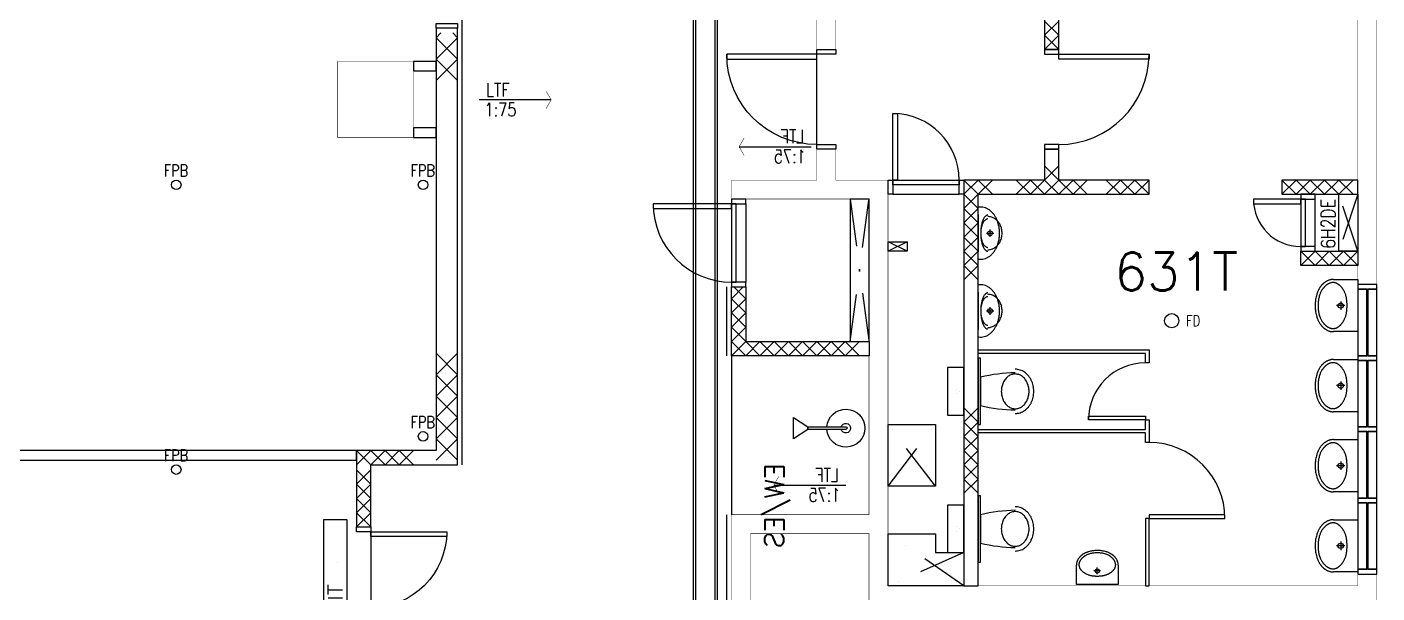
# Model space of a CAD drawing. Header units: millimetres. Extents: x -68474 to 336700, y -113450 to 53663.
# Drawn here: x 194327 to 208552, y -86200 to -80237 of the extents above; entities that cross this region are included whole.
import ezdxf

# ---------------------------------------------------------------- set-up
doc = ezdxf.new("R2010")
doc.units = ezdxf.units.MM
doc.header["$LTSCALE"] = 1000
doc.linetypes.add('s5147a$0$DASHDOT', pattern=[1, 0.5, -0.25, 0, -0.25])
doc.linetypes.add('s5147a$0$DOT', pattern=[0.25, 0, -0.25])
for name, color, linetype in [('s5147a$0$11', 7, 'Continuous'), ('s5147a$0$17', 12, 'Continuous'), ('s5147a$0$20', 7, 'Continuous'), ('s5147a$0$22', 7, 'Continuous'), ('s5147a$0$23', 7, 'Continuous'), ('s5147a$0$25', 7, 'Continuous'), ('s5147a$0$30', 7, 'Continuous'), ('s5147a$0$34', 7, 'Continuous'), ('s5147a$0$39', 7, 'Continuous'), ('s5147a$0$45', 7, 'Continuous'), ('s5147a$0$49', 7, 'Continuous'), ('s5147a$0$56', 7, 'Continuous'), ('s5147a$0$6', 7, 'Continuous'), ('s5147a$0$ROOM-NO', 4, 'Continuous')]:
    doc.layers.add(name, color=color, linetype=linetype)
doc.styles.add('s5147a$0$STANDARD', font='romans.shx', dxfattribs={"width": 0.75})

# ---------------------------------------------------------------- blocks, each defined once
blk = doc.blocks.new('s5147a$0$D1050A')
at = {"layer": 's5147a$0$30', "color": 4, "linetype": 'Continuous'}
blk.add_lwpolyline([(0.05, 0.2), (0.05, 1.15), (0.1, 1.15), (0.1, 0.2), (0, 0.2), (0, 0), (0.05, 0), (0.05, 0.2)], dxfattribs=at)
blk.add_lwpolyline([(1, 0), (1.05, 0), (1.05, 0.2), (1, 0.2)], close=True, dxfattribs=at)
blk.add_arc((0.05, 0.2), 0.95, 0, 90, dxfattribs=at)
blk = doc.blocks.new('s5147a$0$D1050B')
at = {"layer": 's5147a$0$30', "color": 4, "linetype": 'Continuous'}
blk.add_lwpolyline([(0.05, 0.15), (0.05, 1.1), (0.1, 1.1), (0.1, 0.15), (0, 0.15), (0, 0), (0.05, 0), (0.05, 0.15)], dxfattribs=at)
blk.add_lwpolyline([(1, 0), (1.05, 0), (1.05, 0.15), (1, 0.15)], close=True, dxfattribs=at)
blk.add_arc((0.05, 0.15), 0.95, 0, 90, dxfattribs=at)
blk = doc.blocks.new('s5147a$0$HAT15')
at = {"layer": 's5147a$0$22', "color": 14, "linetype": 'Continuous'}
for p, q in [((0, 0), (0.15, 0.15)), ((0, 0.15), (0.15, 0))]:
    blk.add_line(p, q, dxfattribs=at)
blk = doc.blocks.new('s5147a$0$CHAT15')
at = {"layer": 's5147a$0$22', "color": 14, "linetype": 'Continuous'}
for points in [[(0, 0), (0.15, 0.15), (0.3, 0), (0.45, 0.15), (0.6, 0), (0.75, 0.15)], [(0, 0.15), (0.15, 0), (0.3, 0.15), (0.45, 0), (0.6, 0.15), (0.75, 0)]]:
    blk.add_lwpolyline(points, dxfattribs=at)
blk = doc.blocks.new('s5147a$0$WHB')
at = {"layer": 's5147a$0$49', "color": 2, "linetype": 'Continuous'}
for p, q in [((-0.275, -0.1358), (-0.275, -0.224)), ((-0.319, -0.18), (-0.231, -0.18))]:
    blk.add_line(p, q, dxfattribs=at)
blk.add_lwpolyline([(-0.5499, -0.257), (-0.5499, 0), (0, 0), (0, -0.257)], dxfattribs=at)
for points in [[(-0.2749, -0.1127, 0.004239), (-0.289204, -0.113251, 0.002651), (-0.3035, -0.114, 0.003533), (-0.31721, -0.114869, 0.006003), (-0.3309, -0.116, 0.015073), (-0.34193, -0.117427, 0.005128), (-0.3529, -0.1193, 0.012086), (-0.365606, -0.121897, 0.007915), (-0.3782, -0.125, 0.017555), (-0.394382, -0.129857, 0.016389), (-0.4102, -0.1358, 0.012678), (-0.421941, -0.140931, 0.028606), (-0.4332, -0.147, 0.005075), (-0.441524, -0.152288, 0.008504), (-0.4497, -0.1578, 0.002696), (-0.457488, -0.163282, 0.012777), (-0.4651, -0.169, 0.01603), (-0.471331, -0.174302, 0.016779), (-0.4772, -0.18, 0.006146), (-0.482301, -0.18541, 0.012077), (-0.4872, -0.191, 0.004888), (-0.491647, -0.196462, 0.003638), (-0.496, -0.202, 0.008947), (-0.499981, -0.207341, 0.006073), (-0.5038, -0.2128, 0.039408), (-0.506807, -0.218138, 0.017301), (-0.5092, -0.2238, 0.017623), (-0.513063, -0.234644, 0.033372), (-0.5158, -0.2458, 0.018563), (-0.516526, -0.251381, 0.012968), (-0.5169, -0.257, 0.012131), (-0.517005, -0.262402, 0.016663), (-0.5168, -0.2678, 0.029632), (-0.515325, -0.278934, 0.031912), (-0.5125, -0.2898, 0.01542), (-0.510432, -0.295474, 0.017108), (-0.508, -0.301, 0.002382), (-0.505364, -0.306433, 0.00952), (-0.5026, -0.3118, 0.009627), (-0.499383, -0.317448, 0.005168), (-0.496, -0.323, 0.013642), (-0.4923, -0.328605, 0.013648), (-0.4883, -0.334, 0.020386), (-0.483532, -0.339563, 0.012995), (-0.4784, -0.3448, 0.006177), (-0.472406, -0.350518, 0.012992), (-0.4662, -0.356, 0.001911), (-0.459656, -0.361407, -0.00085), (-0.4531, -0.3668, -0.002763), (-0.446549, -0.372299, 0.002623), (-0.44, -0.3778, 0.05247), (-0.430413, -0.38396, 0.00623), (-0.4201, -0.389, 0.021349), (-0.40648, -0.394932, 0.010161), (-0.3925, -0.4, 0.016064), (-0.372847, -0.406015, 0.009991), (-0.3529, -0.411, 0.017366), (-0.335986, -0.414265, 0.012989), (-0.3189, -0.4165, 0.01392), (-0.296931, -0.418207, 0.013692), (-0.2749, -0.4187, 0.012459), (-0.252921, -0.41804, 0.012166), (-0.231, -0.4163, 0.011998), (-0.213873, -0.414128, 0.016069), (-0.1969, -0.411, 0.011274), (-0.176834, -0.406224, 0.025447), (-0.1572, -0.4, 0.011112), (-0.144438, -0.394863, 0.017831), (-0.132, -0.389, 0.002905), (-0.121887, -0.383776, 0.025327), (-0.1121, -0.378, 0.00801), (-0.10424, -0.372551, 0.011565), (-0.0966, -0.3668, 0.003173), (-0.089937, -0.361475, 0.008314), (-0.0834, -0.356, 0.007853), (-0.077264, -0.350493, 0.007586), (-0.0713, -0.3448, 0.011579), (-0.066181, -0.339552, 0.019406), (-0.0614, -0.334, 0.014434), (-0.057382, -0.328617, 0.016024), (-0.0537, -0.323, 0.005126), (-0.050381, -0.31744, 0.007114), (-0.0472, -0.3118, 0.007738), (-0.044393, -0.306429, 0.002848), (-0.0417, -0.301, 0.021656), (-0.039297, -0.295482, 0.014757), (-0.0373, -0.2898, 0.027907), (-0.034472, -0.279028, 0.034296), (-0.033, -0.268, 0.016613), (-0.032856, -0.262501, 0.009533), (-0.033, -0.257, 0.010392), (-0.033345, -0.251385, 0.017332), (-0.034, -0.2458, 0.037977), (-0.036661, -0.234723, 0.020366), (-0.0406, -0.224, 0.016669), (-0.043134, -0.21826, 0.03136), (-0.0462, -0.2128, 0.006089), (-0.049858, -0.207335, 0.01105), (-0.0537, -0.202, 0.005719), (-0.05808, -0.196344, 0.006781), (-0.0626, -0.1908, 0.012108), (-0.067454, -0.185313, 0.005553), (-0.0725, -0.18, 0.016017), (-0.078354, -0.174343, 0.010389), (-0.0845, -0.169, 0.020034), (-0.092125, -0.163162, 0.010765), (-0.1001, -0.1578, 0.013175), (-0.109299, -0.15223, 0.005172), (-0.1187, -0.147, 0.012528), (-0.130085, -0.141168, 0.007684), (-0.1417, -0.1358, 0.017552), (-0.156402, -0.129848, 0.019466), (-0.1715, -0.125, 0.012068), (-0.184124, -0.121804, 0.015156), (-0.1969, -0.1193, 0.00473), (-0.20783, -0.117603, 0.008692), (-0.2188, -0.1162, 0.005092), (-0.232536, -0.114838, 0.0067), (-0.2463, -0.1138, 0.005974), (-0.260594, -0.113101, 0.004448), (-0.2749, -0.1127)], [(-0.5499, -0.257, -0.002263), (-0.549724, -0.267938, 0.036796), (-0.5488, -0.2788, 0.020421), (-0.546385, -0.289895, 0.014498), (-0.5432, -0.3008, 0.010932), (-0.539394, -0.312137, 0.038908), (-0.5345, -0.323, 0.008498), (-0.528085, -0.334012, 0.008482), (-0.5213, -0.3448, -0.000875), (-0.517665, -0.350522, 0.031206), (-0.5137, -0.356, 0.012082), (-0.508833, -0.361474, 0.003111), (-0.5038, -0.3668, 0.003418), (-0.498358, -0.372457, 0.006942), (-0.4928, -0.378, 0.02136), (-0.486346, -0.383668, 0.004577), (-0.4796, -0.389, 0.010329), (-0.472016, -0.394741, 0.020459), (-0.4641, -0.4, 0.011097), (-0.454214, -0.405612, 0.000222), (-0.4442, -0.411, 0.005265), (-0.433797, -0.416491, 0.003486), (-0.4233, -0.4218, 0.03693), (-0.407126, -0.428284, 0.017242), (-0.3903, -0.433, 0.00772), (-0.365676, -0.438744, 0.00623), (-0.3409, -0.4438, 0.007249), (-0.329931, -0.445752, 0.011082), (-0.3189, -0.4473, 0.017141), (-0.296937, -0.44907, 0.013335), (-0.2749, -0.4495, 0.011832), (-0.252918, -0.448864, 0.013868), (-0.231, -0.4471, 0.010346), (-0.219921, -0.445647, 0.007504), (-0.2089, -0.4438, 0.007334), (-0.183976, -0.438946, 0.014721), (-0.1593, -0.433, 0.021098), (-0.143742, -0.427981, 0.016671), (-0.1286, -0.4218, 0.002597), (-0.116958, -0.416588, 0.013831), (-0.1055, -0.411, 0.006107), (-0.095486, -0.405597, 0.013889), (-0.0857, -0.3998, 0.009703), (-0.077806, -0.394602, 0.01659), (-0.0702, -0.389, 0.007376), (-0.063502, -0.383568, 0.018682), (-0.0571, -0.3778, 0.004037), (-0.051612, -0.372338, 0.002917), (-0.0462, -0.3668, 0.003488), (-0.041091, -0.361454, 0.007308), (-0.0361, -0.356, 0.034111), (-0.032062, -0.350644, 0.001258), (-0.0284, -0.345, 0.012547), (-0.021568, -0.33404, 0.008451), (-0.0152, -0.3228, 0.032813), (-0.01028, -0.312022, 0.01499), (-0.0064, -0.3008, 0.017513), (-0.003328, -0.2899, 0.020828), (-0.0011, -0.2788, 0.031844), (-0.000225, -0.267931, -0.001864), (0, -0.257)]]:
    blk.add_lwpolyline(points, format="xyb", dxfattribs=at)
blk.add_circle((-0.274895, -0.179898), 0.0275, dxfattribs=at)
blk = doc.blocks.new('s5147a$0$55AAD')
at = {"layer": 's5147a$0$49', "color": 2, "linetype": 'Continuous'}
for p, q in [((-0.2501, 0.1751), (-0.4001, 0.1751)), ((-0.4001, 0.1751), (-0.1001, 0.1751)), ((-0.4001, 0.1751), (-0.1001, 0.1751))]:
    blk.add_line(p, q, dxfattribs=at)
at = {"layer": 's5147a$0$49', "color": 2, "linetype": 's5147a$0$DOT'}
for p, q in [((-0.275, -0.075), (-0.275, 0.15)), ((-0.225, -0.075), (-0.225, 0.15))]:
    blk.add_line(p, q, dxfattribs=at)
at = {"layer": 's5147a$0$49', "color": 2, "linetype": 'Continuous'}
for points in [[(-0.0169, 0.540001, 0.038902), (-0.018923, 0.565681, 0.038109), (-0.024843, 0.590755, 0.037587), (-0.034757, 0.615249, 0.035627), (-0.04813, 0.638051, 0.034853), (-0.065282, 0.6596, 0.032579), (-0.085174, 0.678665, 0.031843), (-0.108347, 0.695733, 0.029932), (-0.13345, 0.709829, 0.029397), (-0.160994, 0.721239, 0.028181), (-0.18967, 0.729419, 0.027906), (-0.219649, 0.734429, 0.027494), (-0.25, 0.736101, 0.027494), (-0.280352, 0.734429, 0.027906), (-0.310331, 0.729419, 0.028181), (-0.339007, 0.721239, 0.029397), (-0.366551, 0.709829, 0.029932), (-0.391653, 0.695733, 0.031843), (-0.414827, 0.678665, 0.032579), (-0.434719, 0.6596, 0.034853), (-0.451871, 0.638051, 0.035627), (-0.465244, 0.615249, 0.037587), (-0.475158, 0.590755, 0.038109), (-0.481078, 0.565681, 0.038902), (-0.483101, 0.540001)], [(-0.0669, 0.540001, 0.041026), (-0.068495, 0.559157, 0.03988), (-0.073139, 0.577814, 0.03913), (-0.080956, 0.596117, 0.036397), (-0.091431, 0.613051, 0.035345), (-0.104954, 0.629159, 0.032343), (-0.120529, 0.643309, 0.0314), (-0.138786, 0.656059, 0.029006), (-0.15845, 0.666527, 0.028353), (-0.180126, 0.675042, 0.026886), (-0.202611, 0.681123, 0.026561), (-0.226174, 0.684857, 0.026073), (-0.25, 0.686101, 0.026073), (-0.273827, 0.684857, 0.026561), (-0.29739, 0.681123, 0.026886), (-0.319875, 0.675042, 0.028353), (-0.341551, 0.666527, 0.029006), (-0.361215, 0.656059, 0.0314), (-0.379472, 0.643309, 0.032343), (-0.395047, 0.629159, 0.035345), (-0.40857, 0.613051, 0.036397), (-0.419045, 0.596117, 0.03913), (-0.426862, 0.577814, 0.03988), (-0.431506, 0.559157, 0.041026), (-0.433101, 0.540001)], [(-0.433101, 0.540001, 0.041026), (-0.431506, 0.520845, 0.03988), (-0.426862, 0.502187, 0.03913), (-0.419045, 0.483885, 0.036397), (-0.40857, 0.466951, 0.035345), (-0.395047, 0.450843, 0.032343), (-0.379472, 0.436692, 0.0314), (-0.361215, 0.423942, 0.029006), (-0.341551, 0.413474, 0.028353), (-0.319875, 0.40496, 0.026886), (-0.29739, 0.398879, 0.026561), (-0.273827, 0.395144, 0.026073), (-0.25, 0.393901, 0.026073), (-0.226174, 0.395144, 0.026561), (-0.202611, 0.398879, 0.026886), (-0.180126, 0.40496, 0.028353), (-0.15845, 0.413474, 0.029006), (-0.138786, 0.423942, 0.0314), (-0.120529, 0.436692, 0.032343), (-0.104954, 0.450843, 0.035345), (-0.091431, 0.466951, 0.036397), (-0.080956, 0.483885, 0.03913), (-0.073139, 0.502187, 0.03988), (-0.068495, 0.520845, 0.041026), (-0.0669, 0.540001)]]:
    blk.add_lwpolyline(points, format="xyb", dxfattribs=at)
for points in [[(-0.6, 0.175), (-0.6, 0.15), (0.1, 0.15), (0.1, 0.175)], [(0, -0.175), (0, 0), (-0.5, 0), (-0.5, -0.175)]]:
    blk.add_lwpolyline(points, close=True, dxfattribs=at)
at = {"layer": 's5147a$0$49', "color": 2, "linetype": 's5147a$0$DOT'}
blk.add_circle((-0.25, -0.075), 0.025, dxfattribs=at)
at = {"layer": 's5147a$0$49', "color": 2, "linetype": 'Continuous'}
for centre, start, end in [((1.285185, 0.572852), 181.087625, 193.279619), ((-1.785186, 0.572852), 346.720383, 358.912378)]:
    blk.add_arc(centre, 1.731561, start, end, dxfattribs=at)
blk = doc.blocks.new('s5147a$0$URINAL')
at = {"layer": 's5147a$0$49', "color": 2, "linetype": 'Continuous'}
for p, q in [((0.1974, 0.125), (-0.1974, 0.125)), ((-0.04, 0), (0.04, 0)), ((0, 0.04), (0, -0.04))]:
    blk.add_line(p, q, dxfattribs=at)
for points in [[(-0.273768, 0.117748, 0.048078), (-0.274693, 0.090185, 0.047288), (-0.270413, 0.062934, 0.046159), (-0.260666, 0.03587, 0.041599), (-0.246357, 0.010881, 0.039753), (-0.22659, -0.013353, 0.034653), (-0.203439, -0.034426, 0.033103), (-0.175295, -0.053788, 0.029305), (-0.144947, -0.069518, 0.028316), (-0.110761, -0.082504, 0.026136), (-0.075358, -0.091709, 0.025669), (-0.037873, -0.09741, 0.02497), (0, -0.0993, 0.02497), (0.037873, -0.09741, 0.025669), (0.075358, -0.091709, 0.026136), (0.110761, -0.082504, 0.028316), (0.144947, -0.069518, 0.029305), (0.175295, -0.053788, 0.033103), (0.203439, -0.034426, 0.034653), (0.226589, -0.013353, 0.039753), (0.246357, 0.010881, 0.041599), (0.260666, 0.03587, 0.046159), (0.270413, 0.062934, 0.047288), (0.274693, 0.090185, 0.048078), (0.273768, 0.117748)], [(0.1908, 0.024, 0.083482), (0.188991, 0.03415, 0.065598), (0.184299, 0.043411, 0.056472), (0.175633, 0.053321, 0.037114), (0.165238, 0.0615, 0.032656), (0.15052, 0.070105, 0.023126), (0.134916, 0.077033, 0.021129), (0.115388, 0.083738, 0.016704), (0.0954, 0.088952, 0.015769), (0.072504, 0.093378, 0.013783), (0.049383, 0.096444, 0.013403), (0.024725, 0.09837, 0.012829), (0, 0.099, 0.012829), (-0.024725, 0.09837, 0.013403), (-0.049383, 0.096444, 0.013783), (-0.072504, 0.093378, 0.015769), (-0.0954, 0.088952, 0.016704), (-0.115388, 0.083738, 0.021129), (-0.134916, 0.077033, 0.023126), (-0.15052, 0.070105, 0.032656), (-0.165238, 0.0615, 0.037114), (-0.175633, 0.053321, 0.056472), (-0.184299, 0.043411, 0.065598), (-0.188991, 0.03415, 0.083482), (-0.1908, 0.024)], [(-0.175, 0.024, 0.038178), (-0.173483, 0.004365, 0.037495), (-0.169037, -0.014823, 0.037046), (-0.161603, -0.03354, 0.035338), (-0.151554, -0.051, 0.034659), (-0.138695, -0.067464, 0.032641), (-0.123744, -0.082066, 0.03198), (-0.106365, -0.095109, 0.030253), (-0.0875, -0.105904, 0.029763), (-0.066835, -0.114626, 0.028649), (-0.045293, -0.120889, 0.028395), (-0.022791, -0.12472, 0.028014), (0, -0.126, 0.028014), (0.022791, -0.12472, 0.028395), (0.045293, -0.120889, 0.028649), (0.066835, -0.114626, 0.029763), (0.0875, -0.105904, 0.030253), (0.106365, -0.095109, 0.03198), (0.123744, -0.082066, 0.032641), (0.138695, -0.067464, 0.034659), (0.151554, -0.051, 0.035338), (0.161603, -0.03354, 0.037046), (0.169037, -0.014823, 0.037495), (0.173483, 0.004365, 0.038178), (0.175, 0.024)], [(0.15, 0.024, 0.065631), (0.14863, 0.034003, 0.05706), (0.144889, 0.043411, 0.052063), (0.138229, 0.053122, 0.039107), (0.129904, 0.0615, 0.035428), (0.118477, 0.070004, 0.027056), (0.106066, 0.077033, 0.025066), (0.090809, 0.083699, 0.020572), (0.075, 0.088952, 0.01956), (0.057052, 0.093366, 0.017395), (0.038823, 0.096444, 0.016967), (0.019454, 0.098368, 0.016322), (0, 0.099, 0.016322), (-0.019454, 0.098368, 0.016967), (-0.038823, 0.096444, 0.017395), (-0.057052, 0.093366, 0.01956), (-0.075, 0.088952, 0.020572), (-0.090809, 0.083699, 0.025066), (-0.106066, 0.077033, 0.027056), (-0.118477, 0.070004, 0.035428), (-0.129904, 0.0615, 0.039107), (-0.138229, 0.053122, 0.052063), (-0.144889, 0.043411, 0.05706), (-0.14863, 0.034003, 0.065631), (-0.15, 0.024)]]:
    blk.add_lwpolyline(points, format="xyb", dxfattribs=at)
blk.add_circle((0, 0), 0.025, dxfattribs=at)
blk = doc.blocks.new('s5147a$0$FD')
at = {"layer": 's5147a$0$45', "color": 4, "linetype": 'Continuous'}
blk.add_circle((0, 0), 0.1, dxfattribs=at)
at = {"layer": 's5147a$0$45', "color": 4, "linetype": 'Continuous', "style": 's5147a$0$STANDARD', "width": 0.8}
blk.add_text('FD', height=0.15, dxfattribs=at).set_placement((0.2, -0.0751))
blk = doc.blocks.new('s5147a$0$LTF75')
at = {"layer": 's5147a$0$45', "color": 4, "linetype": 'Continuous'}
blk.add_line((0.7586, 0), (0, 0), dxfattribs=at)
at = {"layer": 's5147a$0$45', "color": 4, "linetype": 'Continuous', "const_width": 0.005}
blk.add_lwpolyline([(0.7059, 0.0912), (0.7586, 0), (0.7059, -0.0914)], dxfattribs=at)
at = {"layer": 's5147a$0$45', "color": 4, "linetype": 'Continuous', "style": 's5147a$0$STANDARD', "width": 0.800142}
for s, p in [('LTF', (0.0735, 0.036)), ('1:75', (0.0556, -0.1735))]:
    blk.add_text(s, height=0.1406, dxfattribs=at).set_placement(p)
blk = doc.blocks.new('s5147a$0$D1450')
at = {"layer": 's5147a$0$30', "color": 4, "linetype": 'Continuous'}
for points in [[(0, 1.45), (-0.15, 1.45), (-0.15, 1.4), (0, 1.4)], [(-0.15, 1.4), (-0.95, 1.4), (-0.95, 1.35), (-0.15, 1.35)], [(-0.15, 0.05), (-0.7, 0.05), (-0.7, 0.1), (-0.15, 0.1)], [(0, 0), (-0.15, 0), (-0.15, 0.05), (0, 0.05)]]:
    blk.add_lwpolyline(points, close=True, dxfattribs=at)
for centre, radius, start, end in [((-0.15, 1.400002), 0.800001, 180, 270), ((-0.15, 0.05), 0.550001, 90, 180)]:
    blk.add_arc(centre, radius, start, end, dxfattribs=at)
blk = doc.blocks.new('s5147a$0$H600')
at = {"layer": 's5147a$0$22', "color": 14, "linetype": 'Continuous'}
for points in [[(0, 0), (0.15, 0.15), (0.3, 0), (0.45, 0.15), (0.6, 0)], [(0, 0.15), (0.15, 0), (0.3, 0.15), (0.45, 0), (0.6, 0.15)]]:
    blk.add_lwpolyline(points, dxfattribs=at)
blk = doc.blocks.new('s5147a$0$EW$ES')
at = {"layer": 's5147a$0$56', "color": 10, "linetype": 'Continuous'}
blk.add_lwpolyline([(-0.0125, 0), (-0.0125, -0.4), (0.0125, -0.4), (0.0125, 0)], dxfattribs=at)
blk.add_lwpolyline([(-0.0125, -0.4), (-0.1125, -0.55), (0.1125, -0.55), (0.0125, -0.4)], close=True, dxfattribs=at)
for radius, start, end in [(0.2, 273.58332, 266.41668), (0.05, 284.47751, 255.52249), (0.0125, 0, 180)]:
    blk.add_arc((0, 0), radius, start, end, dxfattribs=at)
at = {"layer": 's5147a$0$56', "color": 10, "linetype": 'Continuous', "style": 's5147a$0$STANDARD'}
blk.add_text('EW/ES', height=0.2, rotation=180, dxfattribs=at).set_placement((-0.371, -0.654))
blk = doc.blocks.new('s5147a$0$FPB')
at = {"layer": 's5147a$0$45', "color": 15, "linetype": 'Continuous'}
blk.add_circle((0, 0), 0.05, dxfattribs=at)
at = {"layer": 's5147a$0$45', "color": 15, "linetype": 'Continuous', "style": 's5147a$0$STANDARD', "width": 0.8}
blk.add_text('FPB', height=0.125, dxfattribs=at).set_placement((-0.1323, 0.0875))
blk = doc.blocks.new('s5147a$0$EXIT')
at = {"layer": 's5147a$0$39', "color": 1, "linetype": 'Continuous'}
blk.add_lwpolyline([(-0.825, -0.25), (0.825, -0.25), (0.825, 0), (-0.825, 0)], close=True, dxfattribs=at)
at = {"layer": 's5147a$0$39', "color": 1, "linetype": 's5147a$0$DOT'}
for centre in [(-0.375001, -0.125), (0.375001, -0.125)]:
    blk.add_circle(centre, 0.025, dxfattribs=at)
at = {"layer": 's5147a$0$39', "color": 1, "linetype": 'Continuous', "style": 's5147a$0$STANDARD', "width": 1.1}
blk.add_text('EXIT', height=0.15, dxfattribs=at).set_placement((-0.3001, -0.2))

msp = doc.modelspace()

# ---------------------------------------------------------------- linework, layer by layer
at = {"layer": 's5147a$0$11', "color": 2, "linetype": 's5147a$0$DASHDOT'}
for p, q in [((203000, -82050), (203200, -83550)), ((203000, -83550), (203200, -82050)), ((208350, -82000), (208150, -82600)), ((203600, -82600), (203400, -82500)), ((203600, -82500), (203400, -82600)), ((203900, -85075), (203400, -84425)), ((203400, -85075), (203900, -84425)), ((204200, -86125), (203400, -85575)), ((204200, -85775), (203400, -86125))]:
    msp.add_line(p, q, dxfattribs=at)
at = {"layer": 's5147a$0$11', "color": 14, "linetype": 'Continuous', "const_width": 5}
for points in [[(208550, -78800.2), (208550, -82950.2), (208350, -82950.2), (208350, -80150), (202850, -80150), (202850, -80475), (202650, -80475), (202650, -80150), (201750, -80150), (201750, -79950), (202650, -79950), (202650, -75749.8), (201750, -75749.8), (201750, -75549.8), (201750, -75349.8), (201950, -75349.8), (201950, -75549.8), (202850, -75549.8), (202850, -79950), (208350, -79950), (208350, -78800.2), (208550, -78800.2)], [(208550, -86000.2), (208550, -87000.2), (208350, -87000.2), (208350, -86325), (203200, -86325), (203200, -85575), (201950, -85575), (201950, -86325), (201750, -86325), (201750, -85375), (203200, -85375), (203200, -82050), (201750, -82050), (201750, -81850), (202650, -81850), (202650, -81525), (202850, -81525), (202850, -81850), (203400, -81850), (203400, -86125), (208350, -86125), (208350, -86125), (208350, -86000.2), (208550, -86000.2)]]:
    msp.add_lwpolyline(points, dxfattribs=at)
at = {"layer": 's5147a$0$11', "color": 14, "linetype": 'Continuous'}
for points in [[(205050, -80475), (205200, -80475), (205200, -80150), (205050, -80150)], [(204200, -86125), (204350, -86125), (204350, -82000), (206150, -82000), (206150, -81850), (205200, -81850), (205200, -81525), (205050, -81525), (205050, -81850), (204200, -81850)], [(207550, -82000), (208350, -82000), (208350, -81850), (207550, -81850)], [(207750, -82600), (208350, -82600), (208350, -82750), (207750, -82750)]]:
    msp.add_lwpolyline(points, close=True, dxfattribs=at)
at = {"layer": 's5147a$0$11', "color": 2, "linetype": 'Continuous'}
for points in [[(203200, -82050), (203000, -82050), (203000, -83550), (203200, -83550)], [(208350, -82600), (208150, -82600), (208150, -82000), (208350, -82000)], [(203400, -82500), (203600, -82500), (203600, -82600), (203400, -82600)], [(203400, -84425), (203900, -84425), (203900, -85075), (203400, -85075)], [(203400, -86125), (203400, -85575), (203900, -85575), (203900, -85775), (204200, -85775), (204200, -86125)]]:
    msp.add_lwpolyline(points, close=True, dxfattribs=at)
at = {"layer": 's5147a$0$11', "color": 1, "linetype": 'Continuous'}
msp.add_lwpolyline([(201750, -83550), (201750, -82975), (201900, -82975), (201900, -83550), (203200, -83550), (203200, -83700), (201750, -83700)], close=True, dxfattribs=at)
at = {"layer": 's5147a$0$17', "color": 14, "linetype": 'Continuous'}
for points in [[(198638, -80600), (198400, -80600), (198400, -80700), (198638, -80700)], [(198638, -81300), (198400, -81300), (198400, -81400), (198638, -81400)], [(192700, -84800), (197800, -84800), (197800, -84700), (192700, -84700)]]:
    msp.add_lwpolyline(points, close=True, dxfattribs=at)
at = {"layer": 's5147a$0$20', "color": 14, "linetype": 'Continuous'}
msp.add_lwpolyline([(198863, -80250), (198638, -80250), (198638, -84700), (197800, -84700), (197800, -85504), (197950, -85504), (197950, -84850), (198863, -84850)], close=True, dxfattribs=at)
at = {"layer": 's5147a$0$22', "color": 14, "linetype": 'Continuous'}
for points in [[(198863, -80800), (198638, -80575), (198863, -80350), (198813, -80300)], [(198638, -80800), (198863, -80575), (198638, -80350), (198688, -80300)]]:
    msp.add_lwpolyline(points, dxfattribs=at)
at = {"layer": 's5147a$0$22', "color": 1, "linetype": 'Continuous'}
for points in [[(201875, -82975), (201750, -83100), (201900, -83250), (201750, -83400), (201900, -83550)], [(201775, -82975), (201900, -83100), (201750, -83250), (201900, -83400), (201750, -83550)]]:
    msp.add_lwpolyline(points, dxfattribs=at)
at = {"layer": 's5147a$0$23', "color": 10, "linetype": 'Continuous'}
for points in [[(198863, -80250), (198638, -80250), (198638, -80200), (198863, -80200)], [(208550, -82950.2), (208350, -82950.2), (208350, -83000.5), (208550, -83000.5)], [(208445, -83000.5), (208350, -83000.5), (208350, -83700.1), (208445, -83700.1)], [(208550, -83000.5), (208455, -83000.5), (208455, -83700.1), (208550, -83700.1)], [(208550, -83700.1), (208350, -83700.1), (208350, -83750.4), (208550, -83750.4)], [(208445, -83750.4), (208350, -83750.4), (208350, -84450), (208445, -84450)], [(208550, -83750.4), (208455, -83750.4), (208455, -84450), (208550, -84450)], [(208550, -84450.1), (208350, -84450.1), (208350, -84500.4), (208550, -84500.4)], [(208445, -84500.4), (208350, -84500.4), (208350, -85200), (208445, -85200)], [(208550, -84500.4), (208455, -84500.4), (208455, -85200), (208550, -85200)], [(208550, -85200), (208350, -85200), (208350, -85250.3), (208550, -85250.3)], [(208445, -85250.3), (208350, -85250.3), (208350, -85949.9), (208445, -85949.9)], [(208550, -85250.3), (208455, -85250.3), (208455, -85949.9), (208550, -85949.9)], [(208550, -85949.9), (208350, -85949.9), (208350, -86000.2), (208550, -86000.2)]]:
    msp.add_lwpolyline(points, close=True, dxfattribs=at)
at = {"layer": 's5147a$0$25', "color": 4, "linetype": 'Continuous'}
for p, q in [((198913, -84850), (198913, -72650)), ((201700, -83700), (201700, -82975)), ((201700, -89900), (201700, -85375))]:
    msp.add_line(p, q, dxfattribs=at)
at = {"layer": 's5147a$0$25', "color": 2, "linetype": 's5147a$0$DASHDOT'}
msp.add_line((208350, -82600), (208150, -82000), dxfattribs=at)
at = {"layer": 's5147a$0$25', "color": 10, "linetype": 'Continuous'}
msp.add_line((201750, -83700), (201750, -85375), dxfattribs=at)
at = {"layer": 's5147a$0$30', "color": 7, "linetype": 'Continuous'}
for p, q in [((203450, -82000), (204150, -82000)), ((207900, -82550), (207900, -82050)), ((201900, -82100), (201900, -82925))]:
    msp.add_line(p, q, dxfattribs=at)
for points in [[(203450, -81850), (203450, -81150), (203500, -81150), (203500, -81850)], [(203400, -81850), (203450, -81850), (203450, -82000), (203400, -82000)], [(203450, -81850), (204150, -81850), (204150, -81900), (203450, -81900)], [(204150, -81850), (204200, -81850), (204200, -82000), (204150, -82000)], [(201750, -82100), (201900, -82100), (201900, -82050), (201750, -82050)], [(207250, -82050), (207250, -82100), (207750, -82100), (207750, -82050)], [(207750, -82050), (207900, -82050), (207900, -82000), (207750, -82000)], [(207750, -82550), (207800, -82550), (207800, -82050), (207750, -82050)], [(201750, -82150), (201750, -82100), (200925, -82100), (200925, -82150)], [(201750, -82925), (201800, -82925), (201800, -82100), (201750, -82100)], [(207750, -82600), (207900, -82600), (207900, -82550), (207750, -82550)], [(201750, -82975), (201900, -82975), (201900, -82925), (201750, -82925)]]:
    msp.add_lwpolyline(points, close=True, dxfattribs=at)
for centre, radius, start, end in [((203450, -81850), 700, 0, 90), ((207750, -82050), 500, 180, 270), ((201750, -82100), 825, 180, 270)]:
    msp.add_arc(centre, radius, start, end, dxfattribs=at)
at = {"layer": 's5147a$0$45', "color": 4, "linetype": 'Continuous'}
for p, q in [((202650, -81475), (202650, -80575)), ((197950, -85554), (197950, -86904))]:
    msp.add_line(p, q, dxfattribs=at)
at = {"layer": 's5147a$0$45', "color": 14, "linetype": 'Continuous'}
for points in [[(201600, -108749.8), (201350.2, -108749.8), (201350.2, -51312), (201600, -51312)], [(201575, -108724.8), (201375.2, -108724.8), (201375.2, -51337), (201575, -51337)]]:
    msp.add_lwpolyline(points, close=True, dxfattribs=at)
at = {"layer": 's5147a$0$49', "color": 2, "linetype": 'Continuous'}
for points in [[(204350, -83638), (206150, -83638), (206150, -83776), (206112, -83776), (206112, -83676), (204350, -83676)], [(204350, -84476), (206112, -84476), (206112, -84376), (206150, -84376), (206150, -84614), (206112, -84614), (206112, -84514), (204350, -84514)]]:
    msp.add_lwpolyline(points, dxfattribs=at)
for points in [[(206112, -84376), (205512, -84376), (205512, -84338), (206112, -84338)], [(206150, -85414), (206112, -85414), (206112, -86125), (206150, -86125)], [(206150, -85414), (206950, -85414), (206950, -85376), (206150, -85376)]]:
    msp.add_lwpolyline(points, close=True, dxfattribs=at)
for centre, radius, start, end in [((206112, -84376), 600, 90, 180), ((206150, -85414), 800, 0, 90)]:
    msp.add_arc(centre, radius, start, end, dxfattribs=at)
at = {"layer": 's5147a$0$6', "color": 3, "linetype": 'Continuous', "const_width": 5}
msp.add_lwpolyline([(198400, -81400), (197600, -81400), (197600, -80600), (198400, -80600)], close=True, dxfattribs=at)

# ---------------------------------------------------------------- block references
at = {"zscale": 1000}
for name, p, xscale, yscale in [('s5147a$0$HAT15', (205050, -80325), 999.9979999999999, 999.9979999999999), ('s5147a$0$HAT15', (205050, -80475), 999.9979999999999, 999.9979999999999), ('s5147a$0$LTF75', (199091.8, -81004.8), 999.9979999999999, 999.9979999999999), ('s5147a$0$FPB', (195900, -81900), 999.9979999999999, 999.9979999999999), ('s5147a$0$FPB', (198500.5, -81900), 999.9979999999999, 999.9979999999999), ('s5147a$0$HAT15', (205050, -81850), 999.9979999999999, 999.9979999999999), ('s5147a$0$HAT15', (204200, -82000), 999.9979999999999, 999.9979999999999), ('s5147a$0$HAT15', (204350, -82000), 999.9979999999999, 999.9979999999999), ('s5147a$0$HAT15', (204750, -82000), 999.9979999999999, 999.9979999999999), ('s5147a$0$HAT15', (204900, -82000), 999.9979999999999, 999.9979999999999), ('s5147a$0$HAT15', (205050, -82000), 999.9979999999999, 999.9979999999999), ('s5147a$0$HAT15', (205200, -82000), 999.9979999999999, 999.9979999999999), ('s5147a$0$HAT15', (205350, -82000), 999.9979999999999, 999.9979999999999), ('s5147a$0$HAT15', (205700, -82000), 999.9979999999999, 999.9979999999999), ('s5147a$0$HAT15', (205850, -82000), 999.9979999999999, 999.9979999999999), ('s5147a$0$HAT15', (206000, -82000), 999.9979999999999, 999.9979999999999), ('s5147a$0$HAT15', (207550, -82000), 999.9979999999999, 999.9979999999999), ('s5147a$0$HAT15', (207700, -82000), 999.9979999999999, 999.9979999999999), ('s5147a$0$HAT15', (207850, -82000), 999.9979999999999, 999.9979999999999), ('s5147a$0$HAT15', (208000, -82000), 999.9979999999999, 999.9979999999999), ('s5147a$0$HAT15', (208150, -82000), 999.9979999999999, 999.9979999999999), ('s5147a$0$HAT15', (204200, -82150), 999.9979999999999, 999.9979999999999), ('s5147a$0$HAT15', (204200, -82300), 999.9979999999999, 999.9979999999999), ('s5147a$0$HAT15', (204200, -82450), 999.9979999999999, 999.9979999999999), ('s5147a$0$HAT15', (204200, -82600), 999.9979999999999, 999.9979999999999), ('s5147a$0$HAT15', (204200, -82750), 999.9979999999999, 999.9979999999999), ('s5147a$0$HAT15', (207750, -82750), 999.9979999999999, 999.9979999999999), ('s5147a$0$HAT15', (207900, -82750), 999.9979999999999, 999.9979999999999), ('s5147a$0$HAT15', (208050, -82750), 999.9979999999999, 999.9979999999999), ('s5147a$0$HAT15', (208200, -82750), 999.9979999999999, 999.9979999999999), ('s5147a$0$HAT15', (204200, -82900), 999.9979999999999, 999.9979999999999), ('s5147a$0$FD', (206389.5, -83331.6), 749.999, 749.999), ('s5147a$0$HAT15', (201750, -83700), 999.9979999999999, 999.9979999999999), ('s5147a$0$HAT15', (201900, -83700), 999.9979999999999, 999.9979999999999), ('s5147a$0$HAT15', (202050, -83700), 999.9979999999999, 999.9979999999999), ('s5147a$0$HAT15', (202200, -83700), 999.9979999999999, 999.9979999999999), ('s5147a$0$HAT15', (202200, -83700), 999.9979999999999, 999.9979999999999), ('s5147a$0$HAT15', (202200, -83700), 999.9979999999999, 999.9979999999999), ('s5147a$0$HAT15', (202350, -83700), 999.9979999999999, 999.9979999999999), ('s5147a$0$HAT15', (202350, -83700), 999.9979999999999, 999.9979999999999), ('s5147a$0$HAT15', (202350, -83700), 999.9979999999999, 999.9979999999999), ('s5147a$0$HAT15', (202500, -83700), 999.9979999999999, 999.9979999999999), ('s5147a$0$HAT15', (202500, -83700), 999.9979999999999, 999.9979999999999), ('s5147a$0$HAT15', (202500, -83700), 999.9979999999999, 999.9979999999999), ('s5147a$0$HAT15', (202650, -83700), 999.9979999999999, 999.9979999999999), ('s5147a$0$HAT15', (202650, -83700), 999.9979999999999, 999.9979999999999), ('s5147a$0$HAT15', (202650, -83700), 999.9979999999999, 999.9979999999999), ('s5147a$0$HAT15', (202800, -83700), 999.9979999999999, 999.9979999999999), ('s5147a$0$HAT15', (202800, -83700), 999.9979999999999, 999.9979999999999), ('s5147a$0$HAT15', (202800, -83700), 999.9979999999999, 999.9979999999999), ('s5147a$0$HAT15', (202950, -83700), 999.9979999999999, 999.9979999999999), ('s5147a$0$HAT15', (202950, -83700), 999.9979999999999, 999.9979999999999), ('s5147a$0$HAT15', (202950, -83700), 999.9979999999999, 999.9979999999999), ('s5147a$0$FPB', (198500.5, -84550), 999.9979999999999, 999.9979999999999), ('s5147a$0$HAT15', (204200, -84400), 999.9979999999999, 999.9979999999999), ('s5147a$0$HAT15', (204200, -84550), 999.9979999999999, 999.9979999999999), ('s5147a$0$HAT15', (204200, -84700), 999.9979999999999, 999.9979999999999), ('s5147a$0$FPB', (195900, -84900), 999.9979999999999, 999.9979999999999), ('s5147a$0$H600', (197800, -84850), 999.9979999999999, 999.9979999999999), ('s5147a$0$HAT15', (204200, -84850), 999.9979999999999, 999.9979999999999), ('s5147a$0$HAT15', (204200, -85000), 999.9979999999999, 999.9979999999999), ('s5147a$0$HAT15', (204200, -85150), 999.9979999999999, 999.9979999999999)]:
    msp.add_blockref(name, p, dxfattribs=dict(at, xscale=xscale, yscale=yscale))
for name, p, xscale, yscale, zscale, rotation in [('s5147a$0$LTF75', (202589.4, -81498.6), 999.9979999999999, -999.9979999999999, 1000, 180), ('s5147a$0$URINAL', (204476, -82409.5), 999.9979999999999, 999.9979999999999, 1000, 90), ('s5147a$0$WHB', (208350, -83446.9), 999.9979999999999, 999.9979999999999, 1000, 270), ('s5147a$0$URINAL', (204476, -83228.5), 999.9979999999999, 999.9979999999999, 1000, 90), ('s5147a$0$CHAT15', (198863, -84800), 1499.997, 1499.997, 1000, 90), ('s5147a$0$55AAD', (204200, -84326), 999.9979999999999, 999.9979999999999, 1000, 270), ('s5147a$0$WHB', (208350, -84290.6), 999.9979999999999, 999.9979999999999, 1000, 270), ('s5147a$0$EW$ES', (202955.5, -84463.5), 999.9979999999999, -999.9979999999999, 1000, 90), ('s5147a$0$WHB', (208350, -85134.4), 999.9979999999999, 999.9979999999999, 1000, 270), ('s5147a$0$H600', (197950, -85504), 999.9979999999999, 999.9979999999999, 1000, 90), ('s5147a$0$LTF75', (202954.4, -85064.1), 999.9979999999999, -999.9979999999999, 1000, 180), ('s5147a$0$55AAD', (204200, -85775), 999.9979999999999, 999.9979999999999, 1000, 270), ('s5147a$0$EXIT', (197450, -86254), 999.9979999999999, 999.9979999999999, 1000, 90), ('s5147a$0$WHB', (208350, -85978.1), 999.9979999999999, 999.9979999999999, 1000, 270), ('s5147a$0$WHB', (205385.2, -86111.9), 799.9984, 799.9984, 800, 180)]:
    msp.add_blockref(name, p, dxfattribs=dict(xscale=xscale, yscale=yscale, zscale=zscale, rotation=rotation))
at = {"layer": 's5147a$0$30', "color": 7, "linetype": 'Continuous', "xscale": 999.9979999999999, "zscale": 1000}
for name, p, yscale, rotation in [('s5147a$0$D1050A', (202850, -80475), -999.9979999999999, 270), ('s5147a$0$D1050B', (205050, -80475), 999.9979999999999, 270), ('s5147a$0$D1450', (197800, -86954), -999.9979999999999, 180)]:
    msp.add_blockref(name, p, dxfattribs=dict(at, yscale=yscale, rotation=rotation))

# ---------------------------------------------------------------- texts
at = {"layer": 's5147a$0$34', "color": 15, "linetype": 'Continuous', "style": 's5147a$0$STANDARD', "width": 0.8}
msp.add_text('6H2DE', height=150, rotation=90, dxfattribs=at).set_placement((208113, -82574))
at = {"layer": 's5147a$0$ROOM-NO', "style": 's5147a$0$STANDARD'}
msp.add_text('631T', height=400, dxfattribs=at).set_placement((205786.1, -83014.1))

doc.saveas('drawing.dxf')
